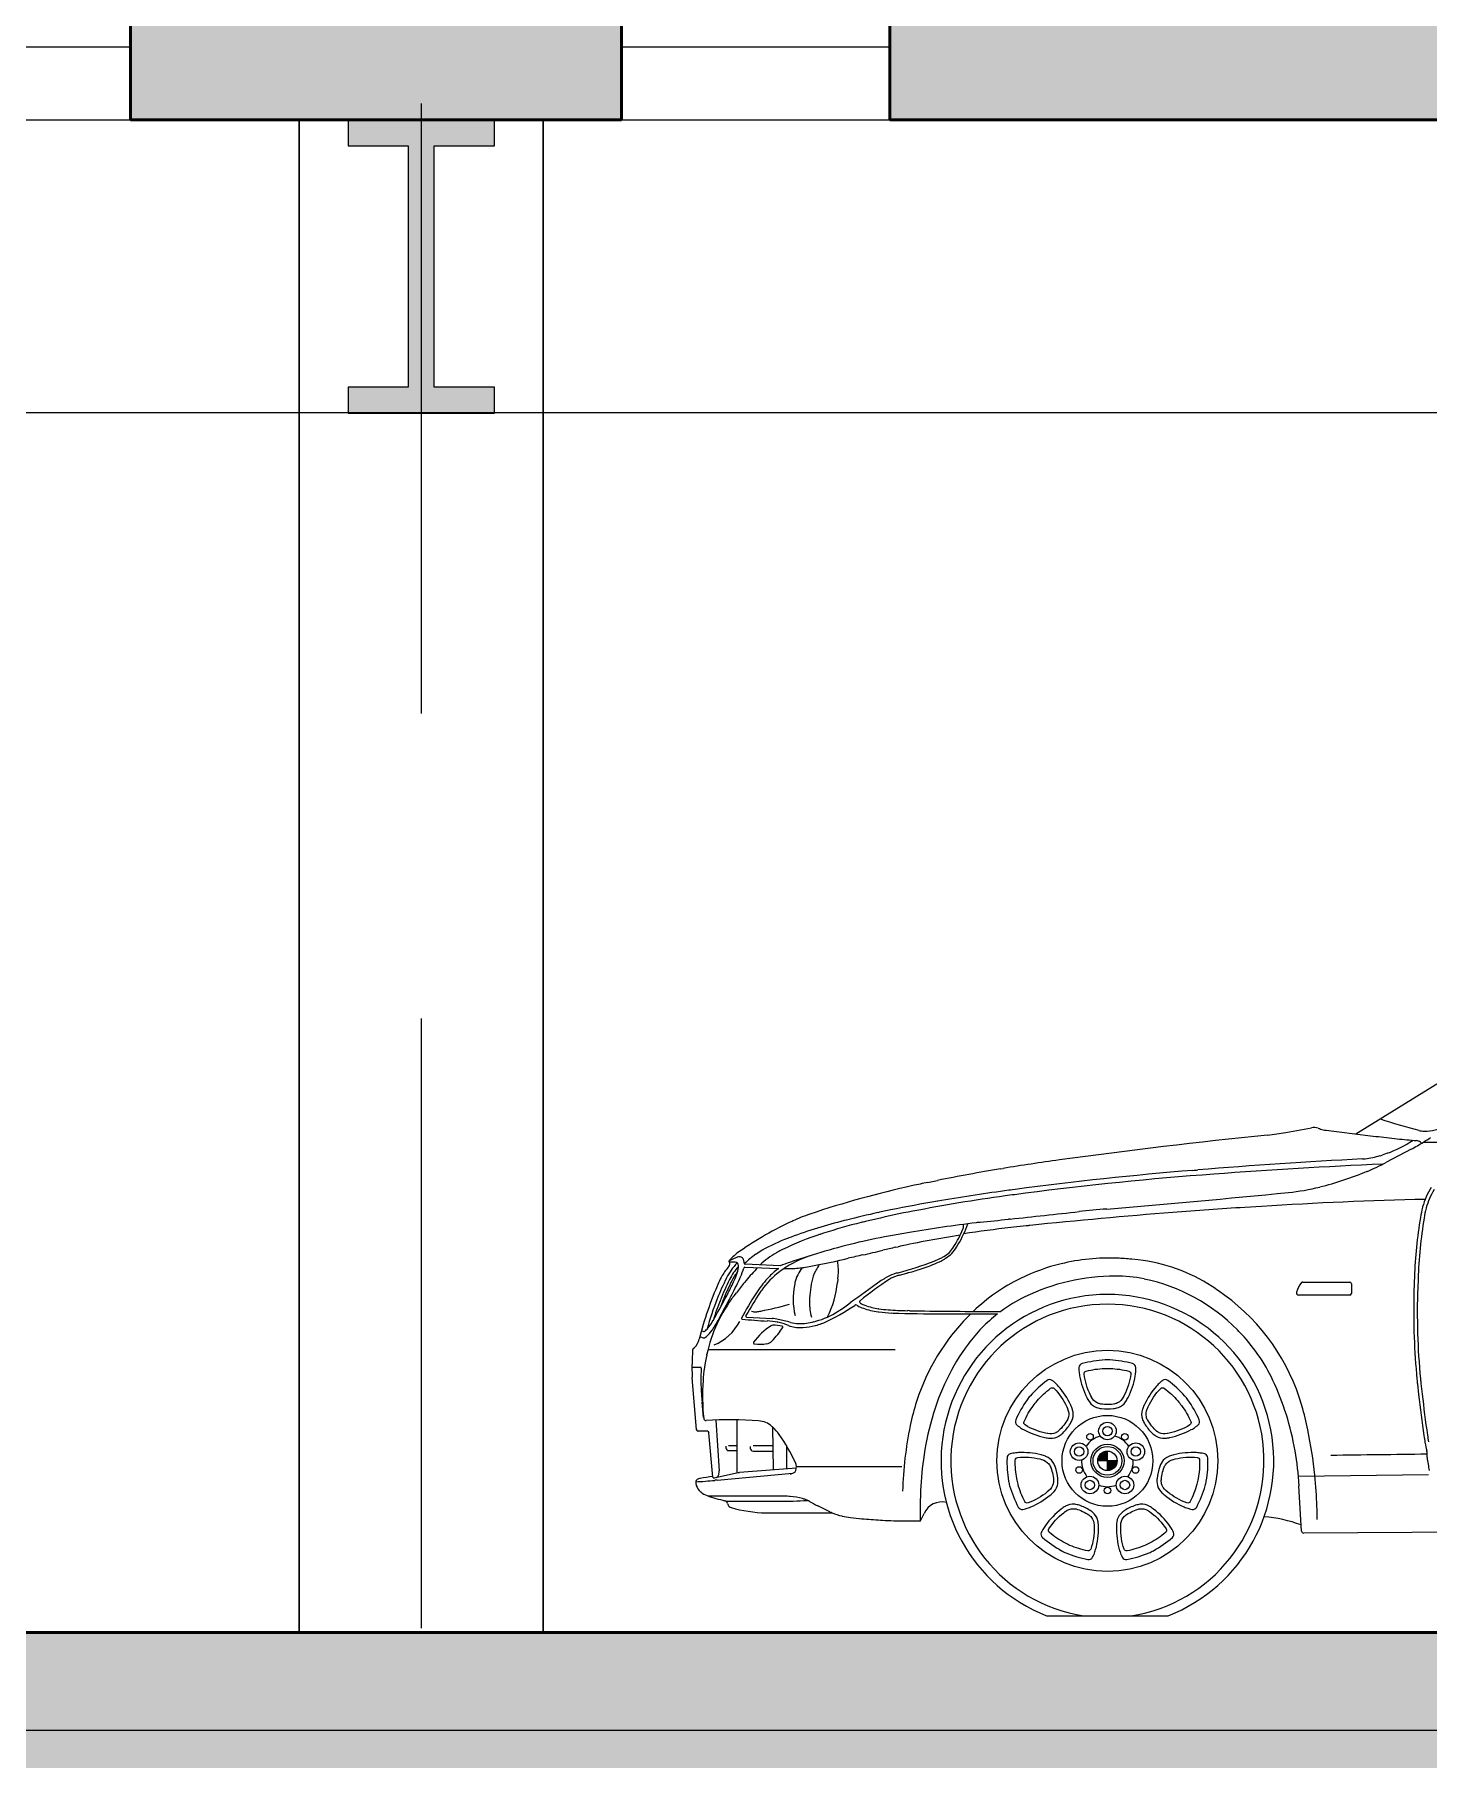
# Model space of a CAD drawing. Header units: millimetres. Extents: x 1135 to 1350, y 205 to 283.
# Drawn here: x 1210.2 to 1213.059, y 210.04 to 213.575 of the extents above; entities that cross this region are included whole.
import ezdxf

# ---------------------------------------------------------------- set-up
doc = ezdxf.new("R2010")
doc.units = ezdxf.units.MM
doc.header["$LTSCALE"] = 10
doc.linetypes.add('DASHED2', pattern=[0.375, 0.25, -0.125])
for name, color, linetype, lineweight in [('CARROS', 252, 'Continuous', 13), ('cinza 03', 252, 'Continuous', 13), ('HACHT', 90, 'Continuous', 9), ('linha estutura', 252, 'Continuous', 13), ('PAREDES 2', 50, 'Continuous', 50), ('pn 02', 16, 'Continuous', 20), ('PN-01', 90, 'Continuous', 13), ('PN-03', 180, 'Continuous', 30)]:
    doc.layers.add(name, color=color, linetype=linetype, lineweight=lineweight)

# ---------------------------------------------------------------- blocks, each defined once
blk = doc.blocks.new('A$C22F757E9')
at = {"layer": 'CARROS'}
h = blk.add_hatch(color=256, dxfattribs=at)
edge = h.paths.add_edge_path()
edge.add_line((-115.9632, 1228.8035), (-115.945, 1228.8035))
edge.add_line((-115.945, 1228.8035), (-115.945, 1228.8217))
edge.add_ellipse((-115.945, 1228.8035), major_axis=(-0.0129, 0.0129), ratio=1, start_angle=-45, end_angle=45)
edge = h.paths.add_edge_path()
edge.add_line((-115.9267, 1228.8035), (-115.945, 1228.8035))
edge.add_line((-115.945, 1228.8035), (-115.945, 1228.7852))
edge.add_ellipse((-115.945, 1228.8035), major_axis=(0.0129, 0.0129), ratio=1, start_angle=225, end_angle=315)
for p, q in [((-115.2553, 1229.5843), (-115.436, 1229.4733)), ((-115.5791, 1229.4765), (-115.5264, 1229.4862)), ((-115.4968, 1229.4811), (-115.4805, 1229.479)), ((-115.3715, 1229.4338), (-115.3816, 1229.4303)), ((-115.3223, 1229.4423), (-115.373, 1229.4154)), ((-115.3034, 1229.4565), (-115.3011, 1229.4544)), ((-115.2971, 1229.4568), (-115.2281, 1229.4568)), ((-116.1645, 1229.4018), (-116.1589, 1229.4027)), ((-116.3136, 1229.3741), (-116.2934, 1229.3782)), ((-116.1339, 1229.3598), (-116.1405, 1229.3589)), ((-116.2851, 1229.337), (-116.2929, 1229.3357)), ((-116.1133, 1229.3519), (-116.1357, 1229.349)), ((-115.6291, 1229.3251), (-115.6633, 1229.3229)), ((-115.2987, 1229.3238), (-115.2989, 1229.3231)), ((-115.2913, 1229.3218), (-115.2915, 1229.3211)), ((-116.4798, 1229.2971), (-116.4844, 1229.2959)), ((-116.4199, 1229.299), (-116.4411, 1229.294)), ((-116.2402, 1229.2851), (-116.2402, 1229.2882)), ((-116.1114, 1229.285), (-116.1433, 1229.2815)), ((-116.5937, 1229.2622), (-116.598, 1229.2606)), ((-116.5271, 1229.2699), (-116.5324, 1229.2682)), ((-116.351, 1229.2716), (-116.3857, 1229.2656)), ((-116.2544, 1229.2415), (-116.2509, 1229.2474)), ((-116.7056, 1229.2201), (-116.7208, 1229.2132)), ((-116.6958, 1229.221), (-116.6959, 1229.2211)), ((-116.6915, 1229.2171), (-116.6916, 1229.2172)), ((-116.6891, 1229.2073), (-116.6904, 1229.2138)), ((-116.6651, 1229.2273), (-116.6657, 1229.2269)), ((-116.6213, 1229.2311), (-116.6238, 1229.2296)), ((-116.5504, 1229.225), (-116.5785, 1229.2162)), ((-116.5415, 1229.2278), (-116.5504, 1229.225)), ((-116.4832, 1229.217), (-116.4766, 1229.2186)), ((-116.3787, 1229.2412), (-116.3741, 1229.2422)), ((-116.2847, 1229.2199), (-116.2833, 1229.2207)), ((-116.2618, 1229.2395), (-116.2597, 1229.2428)), ((-115.8822, 1229.2152), (-115.8952, 1229.2167)), ((-116.735, 1229.183), (-116.7346, 1229.1836)), ((-116.7259, 1229.1784), (-116.7261, 1229.1781)), ((-116.7083, 1229.2105), (-116.72, 1229.2105)), ((-116.719, 1229.2065), (-116.719, 1229.2086)), ((-116.7042, 1229.1882), (-116.7039, 1229.1891)), ((-116.6988, 1229.1776), (-116.6975, 1229.1805)), ((-116.6885, 1229.2002), (-116.6202, 1229.1977)), ((-116.6162, 1229.2034), (-116.6881, 1229.2064)), ((-116.6405, 1229.1788), (-116.6418, 1229.1775)), ((-116.5428, 1229.194), (-116.5435, 1229.1926)), ((-116.4011, 1229.1778), (-116.4, 1229.1785)), ((-116.3832, 1229.1863), (-116.3821, 1229.1866)), ((-116.3713, 1229.1841), (-116.3563, 1229.1882)), ((-116.299, 1229.2074), (-116.2974, 1229.208)), ((-116.1231, 1229.1775), (-116.1235, 1229.1773)), ((-116.7197, 1229.1752), (-116.7199, 1229.1749)), ((-116.715, 1229.1728), (-116.7152, 1229.1724)), ((-116.7104, 1229.142), (-116.7059, 1229.1478)), ((-116.5868, 1229.1631), (-116.5868, 1229.163)), ((-116.4975, 1229.1763), (-116.4983, 1229.1692)), ((-115.8694, 1229.1762), (-115.8699, 1229.1763)), ((-115.7042, 1229.1425), (-115.7171, 1229.1519)), ((-115.4482, 1229.1433), (-115.5528, 1229.1433)), ((-115.5443, 1229.17), (-115.4482, 1229.17)), ((-115.4448, 1229.1665), (-115.4448, 1229.1468)), ((-115.3158, 1229.1741), (-115.3166, 1229.1432)), ((-115.3081, 1229.1761), (-115.3087, 1229.1583)), ((-116.6646, 1229.109), (-116.6639, 1229.1091)), ((-116.5557, 1229.1257), (-116.5557, 1229.1224)), ((-116.4971, 1229.1102), (-116.4952, 1229.1114)), ((-116.4585, 1229.1223), (-116.4573, 1229.1217)), ((-116.4513, 1229.1267), (-116.452, 1229.1271)), ((-116.4154, 1229.109), (-116.4137, 1229.1088)), ((-116.4139, 1229.1152), (-116.4142, 1229.1153)), ((-116.3753, 1229.1061), (-116.3731, 1229.1061)), ((-116.3511, 1229.1112), (-116.3546, 1229.1113)), ((-116.7772, 1229.0706), (-116.7746, 1229.0691)), ((-116.762, 1229.078), (-116.7616, 1229.0786)), ((-116.7556, 1229.0713), (-116.7551, 1229.072)), ((-116.7532, 1229.0914), (-116.7474, 1229.1019)), ((-116.6843, 1229.0979), (-116.6327, 1229.0952)), ((-116.6213, 1229.0876), (-116.6206, 1229.0875)), ((-116.5959, 1229.0796), (-116.5957, 1229.0796)), ((-116.5466, 1229.0887), (-116.5431, 1229.0897)), ((-116.5444, 1229.0807), (-116.5437, 1229.0809)), ((-116.531, 1229.0849), (-116.5305, 1229.0851)), ((-116.2718, 1229.1045), (-116.1705, 1229.1045)), ((-116.2254, 1229.1045), (-116.2271, 1229.1029)), ((-115.6755, 1229.0689), (-115.6785, 1229.0719)), ((-116.7942, 1229.0336), (-116.7919, 1229.0357)), ((-116.7805, 1229.0585), (-116.7761, 1229.0561)), ((-116.7712, 1229.0557), (-116.771, 1229.0558)), ((-116.7666, 1229.0209), (-116.7664, 1229.0218)), ((-116.764, 1229.0319), (-116.3803, 1229.0319)), ((-116.779, 1228.9948), (-116.7969, 1228.9948)), ((-116.7876, 1228.8673), (-116.7962, 1228.9745)), ((-115.3094, 1228.9612), (-115.307, 1228.9397)), ((-115.3021, 1228.9621), (-115.2997, 1228.9405)), ((-116.773, 1228.8925), (-116.7762, 1228.9237)), ((-116.3357, 1228.9273), (-116.3364, 1228.925)), ((-115.5462, 1228.9159), (-115.5465, 1228.9169)), ((-116.7653, 1228.8641), (-116.7842, 1228.8641)), ((-116.7538, 1228.7703), (-116.762, 1228.861)), ((-116.748, 1228.8871), (-116.7409, 1228.7828)), ((-116.7046, 1228.8874), (-116.7046, 1228.7786)), ((-116.6317, 1228.8729), (-116.6306, 1228.7848)), ((-116.6311, 1228.8723), (-116.6317, 1228.8729)), ((-116.3046, 1228.8912), (-116.3053, 1228.8887)), ((-116.7272, 1228.8333), (-116.7272, 1228.8302)), ((-116.7223, 1228.8349), (-116.7046, 1228.8349)), ((-116.7216, 1228.8245), (-116.7046, 1228.8245)), ((-116.6773, 1228.8328), (-116.6773, 1228.8293)), ((-116.6717, 1228.8236), (-116.6311, 1228.8236)), ((-116.6713, 1228.8349), (-116.6312, 1228.8349)), ((-116.603, 1228.8347), (-116.603, 1228.7869)), ((-115.2939, 1228.8409), (-115.2937, 1228.8398)), ((-116.5828, 1228.7886), (-116.6992, 1228.7793)), ((-116.5827, 1228.7917), (-116.3667, 1228.7917)), ((-115.9267, 1228.8035), (-115.9632, 1228.8035)), ((-115.945, 1228.7852), (-115.945, 1228.8217)), ((-115.2904, 1228.818), (-115.2904, 1228.817)), ((-116.789, 1228.761), (-116.789, 1228.7606)), ((-116.7862, 1228.765), (-116.7866, 1228.7648)), ((-116.7053, 1228.7784), (-116.7511, 1228.7683)), ((-116.7455, 1228.7641), (-116.5909, 1228.7782)), ((-116.595, 1228.7764), (-116.5875, 1228.7796)), ((-115.5535, 1228.7719), (-115.287, 1228.7754)), ((-115.5471, 1228.6596), (-115.5522, 1228.7523)), ((-115.5198, 1228.7736), (-115.5198, 1228.7743)), ((-116.7796, 1228.7403), (-116.7789, 1228.7397)), ((-116.6153, 1228.7314), (-116.7636, 1228.7314)), ((-116.7214, 1228.7211), (-116.5963, 1228.7211)), ((-116.5954, 1228.7305), (-116.5974, 1228.7307)), ((-116.5608, 1228.7228), (-116.5642, 1228.7241)), ((-116.6335, 1228.6968), (-116.509, 1228.6968)), ((-116.5142, 1228.6992), (-116.5391, 1228.7116)), ((-116.4895, 1228.6905), (-116.4891, 1228.6904)), ((-116.4102, 1228.682), (-116.4062, 1228.6818)), ((-116.329, 1228.6977), (-116.329, 1228.6806)), ((-116.3275, 1228.6818), (-116.321, 1228.6959)), ((-116.3597, 1228.6805), (-116.3296, 1228.6805)), ((-113.431, 1228.6703), (-115.5426, 1228.6553)), ((-116.0697, 1228.486), (-115.8202, 1228.486))]:
    blk.add_line(p, q, dxfattribs=at)
for points in [[(-115.94, 1229.0103, 0.028399), (-115.9499, 1229.0103, 0.049879), (-115.9966, 1229.0029, 0.323135), (-116.0033, 1228.9948, 0.031599), (-116.0033, 1228.9893), (-116.0033, 1228.988, 0.028493), (-116.002, 1228.9778, 0.072055), (-115.9874, 1228.9336, 0.031687), (-115.9824, 1228.9249), (-115.9819, 1228.9243, 0.162544), (-115.9673, 1228.913), (-115.9666, 1228.9127, 0.052962), (-115.9574, 1228.9106, 0.062265), (-115.9325, 1228.9106, 0.052962), (-115.9233, 1228.9127), (-115.9226, 1228.913, 0.162544), (-115.908, 1228.9243), (-115.9076, 1228.9249, 0.031687), (-115.9025, 1228.9336, 0.072055), (-115.8879, 1228.9778, 0.028493), (-115.8867, 1228.988), (-115.8866, 1228.9893, 0.031599), (-115.8866, 1228.9948, 0.323135), (-115.8933, 1229.0029, 0.049879)], [(-116.1036, 1228.9363, 0.028399), (-116.1097, 1228.9286, 0.049879), (-116.1331, 1228.8874, 0.323135), (-116.1309, 1228.8771, 0.031599), (-116.1266, 1228.8737), (-116.1256, 1228.8729, 0.028493), (-116.1169, 1228.8675, 0.072055), (-116.0731, 1228.8514, 0.031687), (-116.0633, 1228.85), (-116.0625, 1228.8499, 0.162544), (-116.0445, 1228.8543), (-116.0439, 1228.8546, 0.052962), (-116.0364, 1228.8605, 0.062265), (-116.0209, 1228.88, 0.052962), (-116.0169, 1228.8885), (-116.0166, 1228.8892, 0.162544), (-116.0164, 1228.9077), (-116.0166, 1228.9084, 0.031687), (-116.0202, 1228.9177, 0.072055), (-116.0457, 1228.9568, 0.028493), (-116.0529, 1228.9641), (-116.0538, 1228.9649, 0.031599), (-116.0582, 1228.9684, 0.323135), (-116.0687, 1228.9682, 0.049879)], [(-115.7802, 1228.9286, 0.028399), (-115.7863, 1228.9363, 0.049879), (-115.8212, 1228.9682, 0.323135), (-115.8318, 1228.9684, 0.031599), (-115.8361, 1228.9649), (-115.837, 1228.9641, 0.028493), (-115.8442, 1228.9568, 0.072055), (-115.8697, 1228.9177, 0.031687), (-115.8733, 1228.9084), (-115.8736, 1228.9077, 0.162544), (-115.8733, 1228.8892), (-115.873, 1228.8885, 0.052962), (-115.869, 1228.88, 0.062265), (-115.8535, 1228.8605, 0.052962), (-115.846, 1228.8546), (-115.8454, 1228.8543, 0.162544), (-115.8275, 1228.8499), (-115.8267, 1228.85, 0.031687), (-115.8168, 1228.8514, 0.072055), (-115.7731, 1228.8675, 0.028493), (-115.7643, 1228.8729), (-115.7633, 1228.8737, 0.031599), (-115.759, 1228.8771, 0.323135), (-115.7568, 1228.8874, 0.049879)], [(-116.1477, 1228.7622, 0.028399), (-116.1455, 1228.7526, 0.049879), (-116.1279, 1228.7087, 0.323135), (-116.1185, 1228.704, 0.031599), (-116.1131, 1228.7052), (-116.1119, 1228.7056, 0.028493), (-116.1022, 1228.709, 0.072055), (-116.0624, 1228.7332, 0.031687), (-116.0551, 1228.74), (-116.0545, 1228.7405, 0.162544), (-116.0467, 1228.7573), (-116.0467, 1228.758, 0.052962), (-116.0466, 1228.7675, 0.062265), (-116.0521, 1228.7917, 0.052962), (-116.0563, 1228.8003), (-116.0567, 1228.8009, 0.162544), (-116.071, 1228.8126), (-116.0717, 1228.8129, 0.031687), (-116.0812, 1228.8159, 0.072055), (-116.1276, 1228.8203, 0.028493), (-116.1378, 1228.8192), (-116.1391, 1228.819, 0.031599), (-116.1445, 1228.8178, 0.323135), (-116.1509, 1228.8094, 0.049879)], [(-115.7444, 1228.7526, 0.028399), (-115.7422, 1228.7622, 0.049879), (-115.739, 1228.8094, 0.323135), (-115.7454, 1228.8178, 0.031599), (-115.7508, 1228.819), (-115.7521, 1228.8192, 0.028493), (-115.7623, 1228.8203, 0.072055), (-115.8087, 1228.8159, 0.031687), (-115.8182, 1228.8129), (-115.8189, 1228.8126, 0.162544), (-115.8332, 1228.8009), (-115.8336, 1228.8003, 0.052962), (-115.8378, 1228.7917, 0.062265), (-115.8433, 1228.7675, 0.052962), (-115.8433, 1228.758), (-115.8432, 1228.7573, 0.162544), (-115.8354, 1228.7405), (-115.8349, 1228.74, 0.031687), (-115.8276, 1228.7332, 0.072055), (-115.7877, 1228.709, 0.028493), (-115.778, 1228.7056), (-115.7768, 1228.7052, 0.031599), (-115.7714, 1228.704, 0.323135), (-115.762, 1228.7087, 0.049879)], [(-116.0391, 1228.6193, 0.028399), (-116.0303, 1228.615, 0.049879), (-115.985, 1228.6013, 0.323135), (-115.9754, 1228.6058, 0.031599), (-115.973, 1228.6107), (-115.9725, 1228.6119, 0.028493), (-115.9692, 1228.6216, 0.072055), (-115.9632, 1228.6678, 0.031687), (-115.964, 1228.6778), (-115.9641, 1228.6786, 0.162544), (-115.9724, 1228.6951), (-115.9728, 1228.6956, 0.052962), (-115.9802, 1228.7016, 0.062265), (-116.0026, 1228.7124, 0.052962), (-116.0119, 1228.7144), (-116.0126, 1228.7145, 0.162544), (-116.0307, 1228.7106), (-116.0314, 1228.7102, 0.031687), (-116.0396, 1228.7047, 0.072055), (-116.072, 1228.6711, 0.028493), (-116.0775, 1228.6625), (-116.0782, 1228.6614, 0.031599), (-116.0806, 1228.6564, 0.323135), (-116.078, 1228.6462, 0.049879)], [(-115.8597, 1228.615, 0.028399), (-115.8508, 1228.6193, 0.049879), (-115.8119, 1228.6462, 0.323135), (-115.8094, 1228.6564, 0.031599), (-115.8118, 1228.6614), (-115.8124, 1228.6625, 0.028493), (-115.8179, 1228.6711, 0.072055), (-115.8503, 1228.7047, 0.031687), (-115.8585, 1228.7102), (-115.8592, 1228.7106, 0.162544), (-115.8773, 1228.7145), (-115.878, 1228.7144, 0.052962), (-115.8873, 1228.7124, 0.062265), (-115.9097, 1228.7016, 0.052962), (-115.9171, 1228.6956), (-115.9176, 1228.6951, 0.162544), (-115.9258, 1228.6786), (-115.926, 1228.6778, 0.031687), (-115.9267, 1228.6678, 0.072055), (-115.9207, 1228.6216, 0.028493), (-115.9174, 1228.6119), (-115.9169, 1228.6107, 0.031599), (-115.9145, 1228.6058, 0.323135), (-115.905, 1228.6013, 0.049879)]]:
    blk.add_lwpolyline(points, format="xyb", close=True, dxfattribs=at)
for points in [[(-115.929, 1228.9202, -0.073262), (-115.9585, 1228.9199, -0.083125), (-115.9656, 1228.9221), (-115.9659, 1228.9222, -0.163159), (-115.9775, 1228.9339, 0.004366), (-115.9778, 1228.9346), (-115.9795, 1228.9379, -0.090388), (-115.9927, 1228.9812, -0.373981), (-115.9886, 1228.9873, -0.054792), (-115.9509, 1228.9928, -0.017715), (-115.939, 1228.9928, -0.054792), (-115.9014, 1228.9873, -0.373981), (-115.8972, 1228.9812, -0.090388), (-115.9104, 1228.9379), (-115.9121, 1228.9346, 0.004366), (-115.9124, 1228.9339, -0.163159), (-115.9241, 1228.9222), (-115.9244, 1228.9221, -0.083125), (-115.9315, 1228.9199)], [(-116.0263, 1228.8888, -0.073262), (-116.0444, 1228.8655, -0.083125), (-116.0505, 1228.8613), (-116.0508, 1228.8612, -0.163159), (-116.0672, 1228.8594, 0.004366), (-116.068, 1228.8595), (-116.0717, 1228.8603, -0.090388), (-116.1137, 1228.877, -0.373981), (-116.1159, 1228.884, -0.054792), (-116.0967, 1228.9169, -0.017715), (-116.0893, 1228.9262, -0.054792), (-116.0615, 1228.9522, -0.373981), (-116.0542, 1228.9517, -0.090388), (-116.0285, 1228.9143), (-116.027, 1228.911, 0.004366), (-116.0267, 1228.9102, -0.163159), (-116.0248, 1228.8938), (-116.0248, 1228.8935, -0.083125), (-116.0276, 1228.8866)], [(-115.8437, 1228.8638, -0.073262), (-115.8624, 1228.8866, -0.083125), (-115.8651, 1228.8935), (-115.8651, 1228.8938, -0.163159), (-115.8632, 1228.9102, 0.004366), (-115.8629, 1228.911), (-115.8614, 1228.9143, -0.090388), (-115.8357, 1228.9517, -0.373981), (-115.8284, 1228.9522, -0.054792), (-115.8006, 1228.9262, -0.017715), (-115.7932, 1228.9169, -0.054792), (-115.774, 1228.884, -0.373981), (-115.7762, 1228.877, -0.090388), (-115.8183, 1228.8603), (-115.8219, 1228.8595, 0.004366), (-115.8227, 1228.8594, -0.163159), (-115.8391, 1228.8612), (-115.8394, 1228.8613, -0.083125), (-115.8455, 1228.8655)], [(-116.0624, 1228.793, -0.073262), (-116.0554, 1228.7644, -0.083125), (-116.056, 1228.757), (-116.0561, 1228.7567, -0.163159), (-116.0649, 1228.7427, 0.004366), (-116.0655, 1228.7422), (-116.0684, 1228.7398, -0.090388), (-116.1077, 1228.7173, -0.373981), (-116.1145, 1228.72, -0.054792), (-116.1283, 1228.7555, -0.017715), (-116.1309, 1228.7671, -0.054792), (-116.1339, 1228.805, -0.373981), (-116.1289, 1228.8105, -0.090388), (-116.0838, 1228.8073), (-116.0802, 1228.8063, 0.004366), (-116.0794, 1228.8061, -0.163159), (-116.0654, 1228.7974), (-116.0652, 1228.7971, -0.083125), (-116.0615, 1228.7907)], [(-115.8347, 1228.7619, -0.073262), (-115.8285, 1228.7907, -0.083125), (-115.8247, 1228.7971), (-115.8245, 1228.7974, -0.163159), (-115.8105, 1228.8061, 0.004366), (-115.8098, 1228.8063), (-115.8062, 1228.8073, -0.090388), (-115.761, 1228.8105, -0.373981), (-115.756, 1228.805, -0.054792), (-115.759, 1228.7671, -0.017715), (-115.7617, 1228.7555, -0.054792), (-115.7754, 1228.72, -0.373981), (-115.7823, 1228.7173, -0.090388), (-115.8216, 1228.7398), (-115.8244, 1228.7422, 0.004366), (-115.825, 1228.7427, -0.163159), (-115.8338, 1228.7567), (-115.8339, 1228.757, -0.083125), (-115.8345, 1228.7644)], [(-116.01, 1228.7052, -0.073262), (-115.9833, 1228.6927, -0.083125), (-115.9779, 1228.6877), (-115.9777, 1228.6874, -0.163159), (-115.9723, 1228.6718, 0.004366), (-115.9722, 1228.671), (-115.9721, 1228.6673, -0.090388), (-115.9791, 1228.6226, -0.373981), (-115.9855, 1228.6189, -0.054792), (-116.0218, 1228.6303, -0.017715), (-116.0325, 1228.6354, -0.054792), (-116.064, 1228.6567, -0.373981), (-116.0651, 1228.664, -0.090388), (-116.0345, 1228.6973), (-116.0315, 1228.6995, 0.004366), (-116.0309, 1228.7, -0.163159), (-116.0153, 1228.7055), (-116.015, 1228.7055, -0.083125), (-116.0076, 1228.7044)], [(-115.9087, 1228.6913, -0.073262), (-115.8823, 1228.7044, -0.083125), (-115.8749, 1228.7055), (-115.8746, 1228.7055, -0.163159), (-115.859, 1228.7, 0.004366), (-115.8584, 1228.6995), (-115.8555, 1228.6973, -0.090388), (-115.8248, 1228.664, -0.373981), (-115.8259, 1228.6567, -0.054792), (-115.8574, 1228.6354, -0.017715), (-115.8681, 1228.6303, -0.054792), (-115.9045, 1228.6189, -0.373981), (-115.9109, 1228.6226, -0.090388), (-115.9178, 1228.6673), (-115.9177, 1228.671, 0.004366), (-115.9177, 1228.6718, -0.163159), (-115.9123, 1228.6874), (-115.9121, 1228.6877, -0.083125), (-115.9066, 1228.6927)]]:
    blk.add_lwpolyline(points, format="xyb", dxfattribs=at)
for centre, radius in [((-115.945, 1228.8035), 0.2265), ((-115.945, 1228.8035), 0.0931), ((-115.9807, 1228.8526), 0.00677), ((-115.945, 1228.8646), 0.018), ((-115.945, 1228.8646), 0.00963), ((-115.9092, 1228.8526), 0.00677), ((-116.0031, 1228.8224), 0.018), ((-116.0031, 1228.8224), 0.00963), ((-115.945, 1228.8035), 0.0341), ((-115.945, 1228.8035), 0.0295), ((-115.945, 1228.8035), 0.02), ((-115.8868, 1228.8224), 0.018), ((-115.8868, 1228.8224), 0.00963), ((-116.0028, 1228.7847), 0.00677), ((-115.8872, 1228.7847), 0.00677), ((-115.9809, 1228.754), 0.018), ((-115.9809, 1228.754), 0.00963), ((-115.909, 1228.754), 0.018), ((-115.909, 1228.754), 0.00963), ((-115.945, 1228.7427), 0.00677)]:
    blk.add_circle(centre, radius, dxfattribs=at)
for radius, start, end in [(0.3411, 291.4472, 248.5528), (0.3211, 278.6159, 261.3841), (0.053, 106.2579, 145.7421), (0.053, 34.2579, 73.7421), (0.053, 178.2579, 217.7421), (0.0183, 90, 180), (0.0183, 270, 0), (0.053, 322.2579, 1.7421), (0.053, 250.2579, 289.7421)]:
    blk.add_arc((-115.945, 1228.8035), radius, start, end, dxfattribs=at)
for centre, major_axis, start_param, end_param in [((-114.7261, 1231.6769), (0, 2.2737), 2.842554, 2.879385), ((-114.4284, 1217.3457), (0, 12.1852), 0.099149, 0.134942), ((-115.6635, 1229.9481), (0, 0.4793), 3.240741, 3.321289), ((-115.5215, 1229.4593), (0, 0.0274), -0.33487, 0.179696), ((-115.4684, 1229.6142), (0, 0.1366), 2.806723, 2.844179), ((-115.4881, 1229.549), (0, 0.0685), 2.844179, 3.012488), ((-114.9015, 1234.0056), (0, 4.5646), 3.012488, 3.031695), ((-106.9367, 1307.2706), (0, 78.2743), 3.031695, 3.032268), ((-115.4474, 1229.6579), (0, 0.2369), 3.472814, 3.72753), ((-115.2281, 1230.5979), (0, 1.1411), 3.032268, 3.0674), ((-115.3124, 1229.4463), (0, 0.0137), -0.730952, -0.074193), ((-115.2951, 1229.5249), (0, 0.0456), 2.879385, 3.140625), ((-115.531, 1229.8466), (0, 0.4565), 3.688582, 3.727344), ((-115.295, 1229.5812), (0, 0.102), 3.140625, 3.59011), ((-115.4349, 1229.5978), (0, 0.176), 3.248022, 3.428022), ((-115.4145, 1229.5274), (0, 0.1027), 3.428022, 3.472814), ((-115.531, 1229.8466), (0, 0.4565), 3.624238, 3.688582), ((-115.5829, 1225.7651), (0, 3.6843), 0.160897, 0.196991), ((-115.4385, 1224.8971), (0, 4.5646), 0.134942, 0.160897), ((-115.1996, 1222.1446), (0, 7.2772), 0.079611, 0.130687), ((-115.2086, 1222.1213), (0, 7.2888), 0.072218, 0.126317), ((-117.558, 1252.1495), (0, 22.8229), 3.221204, 3.221652), ((-114.7976, 1217.2273), (0, 12.2115), 0.051925, 0.080059), ((-114.9261, 1218.4363), (0, 10.9849), 0.042012, 0.074048), ((-115.6816, 1230.0695), (0, 0.726), 3.384756, 3.527414), ((-115.4272, 1229.5248), (0, 0.1027), 3.193518, 3.248022), ((-115.5817, 1229.8197), (0, 0.4565), 3.527414, 3.624238), ((-115.902, 1227.3058), (0, 2.1101), 0.21435, 0.319567), ((-115.9615, 1227.5835), (0, 1.8258), 0.196991, 0.21435), ((-115.5367, 1224.7501), (0, 4.6494), 0.13368, 0.164122), ((-115.8475, 1227.0961), (0, 2.2823), 0.130687, 0.13368), ((-117.8746, 1253.2657), (0, 24.0259), 3.223137, 3.238938), ((-115.6177, 1229.8078), (0, 0.4565), 3.238938, 3.384756), ((-115.1676, 1229.2889), (0, 0.1376), 0.995308, 1.314242), ((-115.1676, 1229.2889), (0, 0.1298), 0.995308, 1.314242), ((-116.0583, 1227.6393), (0, 1.7117), 0.197662, 0.213524), ((-115.7948, 1226.3039), (0, 3.0737), 0.165338, 0.197662), ((-115.6755, 1225.7616), (0, 3.6177), 0.13486, 0.188597), ((-116.2562, 1229.1105), (0, 0.2282), 0.164122, 0.165338), ((-115.8524, 1227.0849), (0, 2.2823), 0.126317, 0.13486), ((-115.7634, 1227.0449), (0, 2.2823), 0.081544, 0.106804), ((-115.1138, 1220.2108), (0, 9.1292), 0.061135, 0.077581), ((-115.0929, 1220.4325), (0, 8.9092), 0.022851, 0.061135), ((-115.0849, 1229.2661), (0, 0.2246), 1.314242, 1.40892), ((-115.0849, 1229.2661), (0, 0.2168), 1.314242, 1.40892), ((-116.299, 1228.6413), (0, 0.7175), 0.424832, 0.600622), ((-116.2236, 1228.2269), (0, 1.1013), 0.242811, 0.348104), ((-116.4421, 1228.9624), (0, 0.3652), 0.319567, 0.424832), ((-116.1667, 1228.1152), (0, 1.2113), 0.239787, 0.306823), ((-115.9392, 1227.0817), (0, 2.2823), 0.213524, 0.242811), ((-116.2899, 1228.6267), (0, 0.6847), 0.225979, 0.239787), ((-115.9536, 1227.2402), (0, 2.1125), 0.188597, 0.225979), ((-115.8952, 1226.5246), (0, 2.7856), 0.11645, 0.166849), ((-116.4431, 1229.3655), (0, 0.2281), 4.168133, 4.371624), ((-116.2581, 1229.2851), (0, 0.0183), 4.325725, 4.712389), ((-116.1095, 1228.3847), (0, 0.9129), 0.107621, 0.11645), ((-137.1747, 1426.2872), (0, 198.1412), 3.249214, 3.249515), ((-116.075, 1228.618), (0, 0.6847), 0.103377, 0.107923), ((-120.4304, 1271.229), (0, 42.155), 3.24497, 3.248396), ((-116.0132, 1228.3776), (0, 0.9129), 0.10143, 0.10941), ((-114.8535, 1216.8129), (0, 12.5374), 0.077581, 0.10143), ((-114.3004, 1229.1361), (0, 1.0314), 1.40892, 1.527911), ((-114.3004, 1229.1361), (0, 1.0236), 1.40892, 1.531203), ((-116.4554, 1228.8726), (0, 0.4141), 0.364311, 0.50496), ((-116.358, 1228.7058), (0, 0.5897), 0.306065, 0.451527), ((-116.5366, 1229.0889), (0, 0.1826), 0.348104, 0.364311), ((-116.167, 1227.9912), (0, 1.2936), 0.185733, 0.298199), ((-116.8041, 1230.1385), (0, 0.9129), 3.447657, 3.448415), ((-116.2363, 1228.3654), (0, 0.9129), 0.166849, 0.185733), ((-116.0074, 1227.5679), (0, 1.7152), 0.142267, 0.218769), ((-116.4332, 1229.3575), (0, 0.2101), 4.135162, 4.325725), ((-115.9014, 1227.0467), (0, 2.2483), 0.10941, 0.153309), ((-116.7197, 1229.2121), (0, 0.0016), 0.850551, 2.707892), ((-116.6308, 1229.1329), (0, 0.1217), 0.600622, 0.850551), ((-116.6938, 1229.1935), (0, 0.0292), 0.339908, 0.424047), ((-116.6996, 1229.2103), (0, 0.0114), -0.333796, 0.339908), ((-116.6982, 1229.214), (0, 0.00743), -1.121633, -0.333796), ((-116.7037, 1229.2111), (0, 0.0137), -1.373228, -1.121633), ((-116.5713, 1229.0841), (0, 0.172), 0.59113, 0.769563), ((-116.5712, 1229.0852), (0, 0.1712), 0.50496, 0.59113), ((-116.5283, 1229.0592), (0, 0.1961), 0.517052, 0.731613), ((-116.5379, 1229.0823), (0, 0.1712), 0.451527, 0.517052), ((-116.368, 1228.5212), (0, 0.7271), 0.298199, 0.353052), ((-116.4819, 1228.9991), (0, 0.2364), 0.298199, 0.549681), ((-116.838, 1230.7966), (0, 1.6201), 3.311934, 3.365699), ((-116.6468, 1229.1912), (0, 0.1525), -1.496875, -1.423013), ((-114.228, 1219.2051), (0, 10.2703), 0.221018, 0.224106), ((-117.7084, 1234.9275), (0, 5.8441), 3.362611, 3.369829), ((-115.7443, 1226.3449), (0, 2.967), 0.218769, 0.228237), ((-116.5547, 1229.8927), (0, 0.7271), 3.396389, 3.504383), ((-116.3603, 1229.3729), (0, 0.1712), 3.504383, 3.606387), ((-116.3494, 1229.3384), (0, 0.1406), 3.525951, 3.693391), ((-116.3089, 1229.2726), (0, 0.0581), 3.606387, 4.091939), ((-116.3121, 1229.277), (0, 0.0685), 3.693391, 4.168133), ((-116.2788, 1229.2508), (0, 0.0205), 4.091939, 4.135162), ((-115.9397, 1228.7739), (0, 0.4452), -0.034529, 0.231011), ((-115.9386, 1228.8082), (0, 0.4108), -0.107397, -0.034529), ((-115.9198, 1228.8606), (0, 0.3567), -0.56906, -0.107397), ((-116.2859, 1228.949), (0, 0.5021), 1.096911, 1.189547), ((-116.5882, 1229.0987), (0, 0.1712), 1.055727, 1.149917), ((-116.6651, 1229.1436), (0, 0.0811), 0.7756, 1.055727), ((-116.6095, 1229.1178), (0, 0.1328), 0.81175, 1.096911), ((-116.7258, 1229.2065), (0, 0.00685), 3.917193, 4.712389), ((-116.7213, 1229.2086), (0, 0.00228), 4.712389, 5.849485), ((-116.6095, 1229.1178), (0, 0.1258), 0.837967, 1.096911), ((-116.6095, 1229.1178), (0, 0.1203), 0.910703, 1.096911), ((-116.8531, 1229.2402), (0, 0.1598), 4.280387, 4.381241), ((-116.7083, 1229.2037), (0, 0.00685), -1.562399, 0), ((-116.7447, 1229.2033), (0, 0.0438), 4.381241, 4.720786), ((-116.3316, 1229.0048), (0, 0.4108), 1.13659, 1.141414), ((-116.8121, 1229.2345), (0, 0.1283), 4.278183, 4.428612), ((-116.6886, 1229.1979), (0, 0.00228), -0.035325, 1.287019), ((-116.688, 1229.2075), (0, 0.00114), 1.768364, 3.100954), ((-116.3075, 1228.8495), (0, 0.5021), 0.808285, 0.880294), ((-116.4595, 1229.0077), (0, 0.2511), 0.828235, 0.989215), ((-116.2342, 1228.7784), (0, 0.605), 0.801459, 0.808285), ((-116.507, 1229.0434), (0, 0.1854), 0.650345, 0.934854), ((-116.5532, 1229.0974), (0, 0.1203), 0.597978, 0.828235), ((-116.6202, 1229.1973), (0, 0.000456), 3.73957, 6.24786), ((-116.5155, 1229.0547), (0, 0.1712), 0.549681, 0.650345), ((-116.6161, 1229.2045), (0, 0.00114), 3.100954, 3.494644), ((-116.6003, 1229.4555), (0, 0.2579), 3.110583, 3.225896), ((-116.5182, 1229.154), (0, 0.07), 0.865711, 1.358651), ((-116.5902, 1229.3349), (0, 0.1369), 3.225896, 3.311934), ((-116.4635, 1229.1509), (0, 0.0913), 1.096797, 1.350043), ((-116.441, 1229.1411), (0, 0.116), 0.979375, 1.096797), ((-116.6315, 1229.1923), (0, 0.1369), 4.594968, 4.786311), ((-116.3084, 1229.0213), (0, 0.1826), 0.541621, 0.609355), ((-116.3578, 1229.1073), (0, 0.0831), 0.316347, 0.541621), ((-116.3565, 1229.1172), (0, 0.0685), 0.276472, 0.561992), ((-116.3402, 1229.0565), (0, 0.1369), 0.254797, 0.316347), ((-116.3122, 1228.9588), (0, 0.2332), 0.259974, 0.276472), ((-116.2407, 1228.7471), (0, 0.4565), 0.258772, 0.259974), ((-116.4879, 1229.6951), (0, 0.5242), 3.400365, 3.450505), ((-116.4676, 1229.6305), (0, 0.4565), 3.450505, 3.525951), ((-115.9578, 1228.8281), (0, 0.3876), 0.448855, 0.756819), ((-115.9475, 1228.8073), (0, 0.4108), 0.231011, 0.448855), ((-115.9278, 1228.7421), (0, 0.4402), 0.002812, 0.445099), ((-115.9282, 1228.8856), (0, 0.2967), -0.200793, 0.002812), ((-114.9786, 1229.1656), (0, 0.3423), 1.527911, 1.545934), ((-115.1733, 1229.1712), (0, 0.1369), 1.531203, 1.535075), ((-116.0951, 1228.8746), (0, 0.7196), 1.149917, 1.320033), ((-116.4792, 1228.9574), (0, 0.2986), 0.904527, 1.353414), ((-118.3559, 1230.0277), (0, 1.8768), 4.196535, 4.224357), ((-116.2859, 1228.949), (0, 0.4951), 1.096911, 1.189547), ((-116.2859, 1228.949), (0, 0.4896), 1.096911, 1.189547), ((-117.1673, 1229.3872), (0, 0.5109), 4.224357, 4.280387), ((-117.2178, 1229.4166), (0, 0.5785), 4.214795, 4.283007), ((-115.8261, 1228.4458), (0, 1.1359), 0.880294, 0.904527), ((-116.1897, 1228.8277), (0, 0.5788), 0.989215, 1.089411), ((-115.9925, 1228.6989), (0, 0.8109), 0.982304, 1.051545), ((-116.5635, 1229.0857), (0, 0.1141), 0.934854, 0.982304), ((-116.4493, 1229.1352), (0, 0.1423), 1.374007, 1.808847), ((-116.223, 1229.0895), (0, 0.3765), 1.358651, 1.374007), ((-116.3688, 1229.1294), (0, 0.1897), 1.350043, 1.590004), ((-116.7139, 1229.195), (0, 0.2204), 4.258762, 4.594968), ((-114.0844, 1225.7871), (0, 4.1267), 0.609355, 0.627739), ((-116.0712, 1228.6574), (0, 0.6119), 0.561992, 0.684212), ((-115.9442, 1228.803), (0, 0.3808), -0.787065, -0.200793), ((-115.8941, 1228.9015), (0, 0.3081), -0.622326, -0.56906), ((-115.9485, 1228.7969), (0, 0.4254), -1.284844, -0.622326), ((-115.5528, 1229.1479), (0, 0.00456), 1.304934, 3.141593), ((-115.5093, 1229.1359), (0, 0.0504), 0.859086, 1.304934), ((-115.5443, 1229.1665), (0, 0.00342), 0, 0.859086), ((-115.4482, 1229.1665), (0, 0.00342), -1.570796, 0), ((-115.4482, 1229.1468), (0, 0.00342), 3.141593, 4.712389), ((-113.9287, 1229.1082), (0, 1.4091), 1.545934, 1.668544), ((-113.9287, 1229.1082), (0, 1.4017), 1.535075, 1.668544), ((-116.1949, 1228.9119), (0, 0.6017), 1.189547, 1.299324), ((-116.1949, 1228.9119), (0, 0.5946), 1.189547, 1.265267), ((-150.6778, 1247.8641), (0, 39.2272), 4.213437, 4.214795), ((-116.1949, 1228.9119), (0, 0.5892), 1.189547, 1.215666), ((-116.6676, 1229.1302), (0, 0.0214), 2.791962, 3.28741), ((-116.6884, 1229.2785), (0, 0.1712), 3.28741, 3.338067), ((-116.8246, 1229.9732), (0, 0.8796), 3.338067, 3.407293), ((-116.441, 1229.1246), (0, 0.1164), 1.590004, 1.659489), ((-116.5216, 1229.1173), (0, 0.0342), 1.659489, 1.677006), ((-116.4856, 1229.1212), (0, 0.071), 1.677006, 1.901876), ((-116.5886, 1229.2585), (0, 0.1751), 3.410424, 3.701024), ((-116.6766, 1229.4391), (0, 0.3839), 3.5493, 3.74092), ((-116.71, 1229.4596), (0, 0.4108), 3.701024, 3.769331), ((-116.4607, 1229.1184), (0, 0.00456), -0.513223, 0.599327), ((-116.422, 1229.1853), (0, 0.073), 2.62837, 2.809822), ((-116.4506, 1229.1294), (0, 0.00274), 0.684212, 2.577912), ((-116.4273, 1229.1653), (0, 0.0456), 2.577912, 2.806441), ((-116.3947, 1229.2657), (0, 0.1581), 2.809822, 3.008379), ((-116.393, 1229.2653), (0, 0.1515), 2.806441, 2.999027), ((-116.3755, 1229.3863), (0, 0.2739), 2.999027, 3.0706), ((-116.3779, 1229.3802), (0, 0.2739), 3.008379, 3.107669), ((-116.3377, 1229.9265), (0, 0.8155), 3.0706, 3.120576), ((-116.2847, 1232.1667), (0, 3.0619), 3.107669, 3.11156), ((-116.2718, 1232.528), (0, 3.4234), 3.11156, 3.141593), ((-116.3039, 1231.393), (0, 2.2823), 3.120576, 3.129847), ((-116.1144, 1247.7645), (0, 18.655), 3.129847, 3.138906), ((-115.9789, 1228.851), (0, 0.3195), 0.445099, 0.627488), ((-116.8105, 1229.1154), (0, 0.0618), 3.881227, 4.062041), ((-116.8134, 1229.1115), (0, 0.0711), 3.860966, 4.112138), ((-116.851, 1229.1477), (0, 0.1141), 4.062041, 4.196535), ((-116.9592, 1229.2138), (0, 0.2511), 4.112138, 4.213437), ((-116.7911, 1229.1392), (0, 0.1061), 3.528632, 4.222438), ((-116.6942, 1229.0951), (0, 0.00114), 1.089411, 3.038012), ((-116.6005, 1230.0094), (0, 0.9203), 3.038012, 3.0954), ((-116.6842, 1229.1002), (0, 0.00228), 1.051545, 3.091005), ((-116.5649, 1228.9668), (0, 0.1338), 0.556913, 0.930443), ((-116.6497, 1228.9305), (0, 0.1598), -0.181185, -0.046193), ((-116.631, 1229.0745), (0, 0.00685), 0.000135, 0.556913), ((-116.7466, 1229.1646), (0, 0.1634), 3.924336, 4.146163), ((-116.6367, 1229.0154), (0, 0.0799), -0.21471, -0.050587), ((-116.6309, 1228.984), (0, 0.0974), -0.201326, 0.000135), ((-116.639, 1228.9857), (0, 0.1035), -0.404812, -0.181185), ((-116.7172, 1228.6407), (0, 0.4634), -0.270632, -0.21471), ((-116.6121, 1229.0778), (0, 0.0016), 4.146163, 6.08186), ((-116.5832, 1229.1179), (0, 0.0403), 2.73678, 2.817081), ((-116.5799, 1229.1272), (0, 0.0502), 2.817081, 3.090018), ((-116.5771, 1229.1532), (0, 0.0685), 2.870961, 3.12334), ((-116.5753, 1229.2177), (0, 0.1408), 3.090018, 3.185176), ((-116.5762, 1229.2008), (0, 0.116), 3.12334, 3.403598), ((-116.5747, 1229.2024), (0, 0.1255), 3.185176, 3.388838), ((-116.5721, 1229.1952), (0, 0.1179), 3.388838, 3.503106), ((-116.5548, 1229.1338), (0, 0.0456), 3.403598, 3.410424), ((-116.5623, 1229.1705), (0, 0.0913), 3.503106, 3.5493), ((-115.9263, 1228.7889), (0, 0.4379), 0.784187, 1.249358), ((-115.9452, 1228.8081), (0, 0.4108), 0.770543, 0.784187), ((-115.9789, 1228.851), (0, 0.3195), 0.654137, 0.926722), ((-116.8167, 1229.0622), (0, 0.0365), 3.900909, 4.461626), ((-116.7732, 1229.0617), (0, 0.0063), 2.652008, 3.475149), ((-116.7725, 1229.0731), (0, 0.00456), 2.652008, 3.881227), ((-116.7747, 1229.0666), (0, 0.0114), 3.475149, 3.860966), ((-116.6687, 1229.0453), (0, 0.00228), 0.930443, 3.04673), ((-116.6586, 1229.1539), (0, 0.1113), 3.04673, 3.281808), ((-116.6458, 1229.0617), (0, 0.0183), 3.281808, 3.924336), ((-115.8676, 1228.7661), (0, 0.4609), 0.926722, 1.295832), ((-115.9303, 1228.8111), (0, 0.3652), -1.125639, -0.787065), ((-116.2376, 1228.9909), (0, 0.5677), 1.500798, 1.564634), ((-116.7911, 1229.0303), (0, 0.00456), 0.759316, 1.500798), ((-116.4153, 1228.9422), (0, 0.3652), 1.353414, 1.50027), ((-116.5721, 1228.993), (0, 0.2282), 1.564634, 1.651655), ((-116.779, 1228.9937), (0, 0.00114), 4.655588, 6.283185), ((-116.3592, 1228.9694), (0, 0.4256), 1.513995, 1.641266), ((-116.3488, 1228.9374), (0, 0.4329), 1.50027, 1.679737), ((-116.1017, 1228.7281), (0, 0.5579), -1.397505, -1.125639), ((-114.6317, 1229.0382), (0, 0.6922), 1.668544, 1.682277), ((-114.6317, 1229.0382), (0, 0.6847), 1.668544, 1.682277), ((-116.3111, 1228.9729), (0, 0.4746), 1.641266, 1.674709), ((-113.0479, 1229.1963), (0, 2.3073), 1.682277, 1.719188), ((-113.0479, 1229.1963), (0, 2.2998), 1.682277, 1.719188), ((-115.9311, 1228.788), (0, 0.4336), 1.249358, 1.366933), ((-116.1394, 1228.7389), (0, 0.6276), -1.36472, -1.284844), ((-116.7842, 1228.8675), (0, 0.00342), 1.651655, 3.141593), ((-116.7683, 1228.8908), (0, 0.00456), 1.679737, 3.192086), ((-116.7199, 1227.9194), (0, 0.9681), -0.062675, 0.050494), ((-116.7653, 1228.8607), (0, 0.00342), -1.480056, 0), ((-116.663, 1228.84), (0, 0.0456), -0.730923, -0.062675), ((-116.6704, 1228.8316), (0, 0.057), -0.7599, -0.730923), ((-116.7085, 1228.7896), (0, 0.1141), -0.934499, -0.7599), ((-115.6031, 1228.7192), (0, 0.7736), 1.366933, 1.542282), ((-115.721, 1228.7214), (0, 0.6162), 1.295832, 1.432876), ((-116.4238, 1228.6785), (0, 0.9225), -1.466743, -1.36472), ((-116.7216, 1228.8302), (0, 0.00571), 1.570796, 3.141593), ((-116.6717, 1228.8293), (0, 0.00571), 1.570796, 3.141593), ((-116.8775, 1228.6629), (0, 0.3273), -1.137402, -0.934499), ((-116.1559, 1228.7185), (0, 0.6138), -1.515588, -1.397505), ((-114.6217, 1228.9576), (0, 0.6922), 1.719188, 1.74009), ((-115.164, 1228.8623), (0, 0.1336), 1.74009, 1.855393), ((-115.2946, 1228.8235), (0, 0.00456), 4.559103, 4.996985), ((-114.6217, 1228.9576), (0, 0.6847), 1.719188, 1.74009), ((-116.6053, 1228.7907), (0, 0.0229), 4.407894, 5.145783), ((-115.6445, 1228.7106), (0, 0.6946), 1.432876, 1.537961), ((-117.9242, 1440.9193), (0, 212.1184), 3.153256, 3.154196), ((-115.2657, 1228.8189), (0, 0.0251), 1.41751, 1.609803), ((-115.2342, 1228.8192), (0, 0.0571), 1.609803, 1.732831), ((-113.9129, 1229.0385), (0, 1.416), 1.732831, 1.751857), ((-116.7699, 1228.7592), (0, 0.0194), 1.499522, 1.904901), ((-116.7842, 1228.7606), (0, 0.00483), 0.523868, 1.499522), ((-116.8241, 1229.5146), (0, 0.7548), 3.188862, 3.241428), ((-116.7606, 1228.7625), (0, 0.0294), 1.904901, 2.428567), ((-116.7766, 1228.7483), (0, 0.0194), 0.182336, 0.523868), ((-116.7133, 1228.3997), (0, 0.3738), 0.110579, 0.182336), ((-116.7516, 1228.7705), (0, 0.00228), 1.661537, 3.355879), ((-116.7052, 1228.3094), (0, 0.4565), 0.08971, 0.099836), ((-116.7487, 1228.7747), (0, 0.00571), 3.355879, 4.077343), ((-116.7579, 1228.7816), (0, 0.0174), 4.077343, 4.44435), ((-116.758, 1228.7816), (0, 0.0174), 4.44435, 4.782106), ((-116.6957, 1228.7338), (0, 0.0456), 0.078076, 0.214286), ((-116.5902, 1228.7859), (0, 0.00685), 3.54616, 4.407894), ((-116.4143, 1228.6787), (0, 0.9129), -1.536106, -1.466743), ((-116.7539, 1228.7691), (0, 0.0388), 2.428567, 2.823069), ((-116.6282, 1229.1561), (0, 0.4463), 2.823069, 2.910008), ((-116.7214, 1228.7667), (0, 0.0456), 2.903285, 3.141593), ((-116.7307, 1228.715), (0, 0.00685), -1.408442, -0.231584), ((-116.6153, 1228.5032), (0, 0.2282), -0.079712, 0), ((-116.5963, 1229.1775), (0, 0.4565), 3.141593, 3.205079), ((-116.6063, 1228.5925), (0, 0.1385), -0.266358, -0.079712), ((-116.5911, 1228.649), (0, 0.0799), -0.348654, -0.266358), ((-116.6329, 1229.761), (0, 1.0411), 3.205079, 3.212735), ((-116.5723, 1228.6907), (0, 0.0342), -0.516859, -0.348654), ((-116.4063, 1228.9871), (0, 0.3068), 2.624733, 2.686603), ((-115.2573, 1228.6977), (0, 1.0878), 1.537961, 1.570796), ((-116.2843, 1228.6782), (0, 0.0412), -0.224115, 1.127571), ((-116.7151, 1228.7176), (0, 0.00913), 1.73315, 2.111318), ((-116.7105, 1228.7204), (0, 0.0147), 2.111318, 2.368731), ((-116.7143, 1228.7165), (0, 0.00913), 2.368731, 2.867875), ((-116.6394, 1228.9872), (0, 0.2903), 2.867875, 3.121068), ((-116.6335, 1229.2775), (0, 0.5807), 3.121068, 3.141593), ((-116.4698, 1228.7915), (0, 0.1027), 2.686603, 2.741875), ((-116.4657, 1228.8013), (0, 0.1134), 2.741875, 2.926399), ((-116.4507, 1228.8688), (0, 0.1826), 2.926399, 3.025183), ((-116.3317, 1229.9016), (0, 1.2224), 3.025183, 3.044528), ((-116.3612, 1229.5936), (0, 0.9129), 3.044528, 3.087078), ((-116.3597, 1229.5473), (0, 0.8668), 3.087078, 3.141593), ((-116.3296, 1228.6828), (0, 0.00228), 3.141593, 4.269164), ((-115.6509, 1228.3795), (0, 0.3108), -0.343438, -0.089136), ((-116.7141, 1228.6682), (0, 1.2174), -1.558331, -1.536106), ((-115.5426, 1228.6599), (0, 0.00456), 1.626005, 3.148578)]:
    blk.add_ellipse(centre, major_axis=major_axis, ratio=0.985222, start_param=start_param, end_param=end_param, dxfattribs=at)

msp = doc.modelspace()

# ---------------------------------------------------------------- hatches: boundary and pattern name
at = {"layer": 'cinza 03'}
h = msp.add_hatch(dxfattribs=at)
h.set_pattern_fill('SOLO2', color=256, style=0)
h.set_pattern_definition([(45, (759.0659, 189.21928), (0.2, 0.6), [0.5656854, -0.5656854]), (45, (759.1659, 189.11928), (0.2, 0.6), [0.5656854, -0.5656854]), (315, (759.2659, 189.1193), (0.6, 0.2), [0.2828427, -0.2828427]), (315, (759.3659, 189.2193), (0.6, 0.2), [0.2828427, -0.2828427]), (315, (759.4659, 189.3193), (0.6, 0.2), [0.2828427, -0.2828427]), (315, (759.5659, 189.4193), (0.6, 0.2), [0.2828427, -0.2828427])])
h.paths.add_polyline_path([(1192.5535, 209.9795), (1192.9934, 209.9795), (1192.9934, 210.1), (1186.9934, 210.1), (1186.9934, 206.8702), (1192.9934, 206.8702), (1192.9934, 208.3567), (1192.5535, 208.3567)])
h.paths.add_polyline_path([(1198.5535, 209.9795), (1198.9934, 209.9795), (1198.9934, 210.1), (1192.9934, 210.1), (1192.9934, 209.9795), (1193.4333, 209.9795), (1193.4333, 208.3567), (1192.9934, 208.3567), (1192.9934, 206.8702), (1198.9934, 206.8702), (1198.9934, 208.3567), (1198.5535, 208.3567)])
h.paths.add_polyline_path([(1204.9934, 208.3567), (1204.5535, 208.3567), (1204.5535, 209.9795), (1204.9934, 209.9795), (1204.9934, 210.1), (1198.9934, 210.1), (1198.9934, 209.9795), (1199.4333, 209.9795), (1199.4333, 208.3567), (1198.9934, 208.3567), (1198.9934, 206.8702), (1204.9934, 206.8702)])
h.paths.add_polyline_path([(1210.9934, 208.3567), (1210.5535, 208.3567), (1210.5535, 209.9795), (1210.9934, 209.9795), (1210.9934, 210.1), (1204.9934, 210.1), (1204.9934, 209.9795), (1205.4333, 209.9795), (1205.4333, 208.3567), (1204.9934, 208.3567), (1204.9934, 206.8702), (1210.9934, 206.8702)])
h.paths.add_polyline_path([(1216.9934, 208.3567), (1216.5535, 208.3567), (1216.5535, 209.9795), (1216.9934, 209.9795), (1216.9934, 210.1), (1210.9934, 210.1), (1210.9934, 209.9795), (1211.4333, 209.9795), (1211.4333, 208.3567), (1210.9934, 208.3567), (1210.9934, 206.8702), (1216.9934, 206.8702)])
h.paths.add_polyline_path([(1222.9934, 208.3567), (1222.5535, 208.3567), (1222.5535, 209.9795), (1222.9934, 209.9795), (1222.9934, 210.1), (1216.9934, 210.1), (1216.9934, 209.9795), (1217.4333, 209.9795), (1217.4333, 208.3567), (1216.9934, 208.3567), (1216.9934, 206.8702), (1222.9934, 206.8702)])
h.paths.add_polyline_path([(1228.9934, 208.3567), (1228.5535, 208.3567), (1228.5535, 209.9795), (1228.9934, 209.9795), (1228.9934, 210.1), (1222.9934, 210.1), (1222.9934, 209.9795), (1223.4333, 209.9795), (1223.4333, 208.3567), (1222.9934, 208.3567), (1222.9934, 206.8702), (1228.9934, 206.8702)])
h.paths.add_polyline_path([(1235.4434, 210.1), (1228.9934, 210.1), (1228.9934, 209.9795), (1229.4333, 209.9795), (1229.4333, 208.3567), (1228.9934, 208.3567), (1228.9934, 206.8702), (1235.4434, 206.8702)])
h.paths.add_polyline_path([(1235.4434, 220.7), (1229.1184, 220.7), (1229.1184, 220.2), (1235.4434, 220.2)])
at = {"layer": 'HACHT'}
h = msp.add_hatch(color=256, dxfattribs=at)
h.paths.add_polyline_path([(1224.3412, 216.9), (1224.3412, 216.7), (1228.9934, 216.7), (1228.9934, 216.9)])
h.paths.add_polyline_path([(1216.9934, 216.9), (1216.9934, 216.7), (1217.1434, 216.7), (1222.9934, 216.7), (1222.9934, 216.9)])
h.paths.add_polyline_path([(1222.9934, 216.9), (1222.9934, 216.7), (1223.1434, 216.7), (1223.7912, 216.7), (1223.7912, 216.9)])
h.paths.add_polyline_path([(1222.9934, 213.6), (1222.9934, 213.4), (1223.7912, 213.4), (1223.7912, 213.6)])
h.paths.add_polyline_path([(1228.9934, 213.4), (1228.9934, 213.6), (1224.3412, 213.6), (1224.3412, 213.4)])
h.paths.add_polyline_path([(1228.9934, 210.1), (1228.9934, 210.3), (1222.9934, 210.3), (1222.9934, 210.1)])
h.paths.add_polyline_path([(1222.9934, 210.1), (1222.9934, 210.3), (1216.9934, 210.3), (1216.9934, 210.1)])
h.paths.add_polyline_path([(1216.9934, 210.1), (1216.9934, 210.3), (1210.9934, 210.3), (1210.9934, 210.1)])
h.paths.add_polyline_path([(1216.9934, 213.4), (1216.9934, 213.6), (1211.9544, 213.6), (1211.9544, 213.4)])
h.paths.add_polyline_path([(1222.9934, 213.4), (1222.9934, 213.6), (1216.9934, 213.6), (1216.9934, 213.4)])
h.paths.add_polyline_path([(1211.9544, 216.9), (1211.9544, 216.7), (1216.9934, 216.7), (1216.9934, 216.9)])
h.paths.add_polyline_path([(1211.1434, 216.7), (1211.4044, 216.7), (1211.4044, 216.9), (1210.9934, 216.9), (1210.9934, 216.7)])
h.paths.add_polyline_path([(1210.3972, 216.9), (1210.3972, 216.7), (1210.9934, 216.7), (1210.9934, 216.9)])
h.paths.add_polyline_path([(1210.3972, 213.6), (1210.3972, 213.4), (1210.9934, 213.4), (1210.9934, 213.6)])
h.paths.add_polyline_path([(1211.4044, 213.4), (1211.4044, 213.6), (1210.9934, 213.6), (1210.9934, 213.4)])
msp.add_hatch(color=256, dxfattribs=at).paths.add_polyline_path([(1210.8434, 212.8525), (1210.8434, 212.7991), (1211.1434, 212.7991), (1211.1434, 212.8525), (1211.0201, 212.8525), (1211.0201, 213.3466), (1211.1434, 213.3466), (1211.1434, 213.4), (1210.8434, 213.4), (1210.8434, 213.3466), (1210.9667, 213.3466), (1210.9667, 212.8525)])
at = {"layer": 'PN-01'}
h = msp.add_hatch(color=256, dxfattribs=at)
h.paths.add_polyline_path([(1192.9934, 210.3), (1186.9934, 210.3), (1186.9934, 210.1), (1192.9934, 210.1)])
h.paths.add_polyline_path([(1198.9934, 210.3), (1192.9934, 210.3), (1192.9934, 210.1), (1198.9934, 210.1)])
h.paths.add_polyline_path([(1204.9934, 210.3), (1198.9934, 210.3), (1198.9934, 210.1), (1204.9934, 210.1)])
h.paths.add_polyline_path([(1210.9934, 210.3), (1204.9934, 210.3), (1204.9934, 210.1), (1210.9934, 210.1)])

# ---------------------------------------------------------------- linework, layer by layer
at = {"layer": 'HACHT'}
for p, q in [((1209.8472, 213.55), (1210.3972, 213.55)), ((1211.4044, 213.55), (1211.9544, 213.55)), ((1209.8472, 213.4), (1210.3972, 213.4)), ((1211.4044, 213.4), (1211.9544, 213.4))]:
    msp.add_line(p, q, dxfattribs=at)
at = {"layer": 'linha estutura', "linetype": 'DASHED2', "ltscale": 0.5}
msp.add_line((1210.9934, 282.8086), (1210.9934, 205.1185), dxfattribs=at)
at = {"layer": 'PAREDES 2'}
for p, q in [((1210.3972, 213.6), (1210.3972, 213.4)), ((1211.4044, 213.6), (1211.4044, 213.4)), ((1211.9544, 213.6), (1211.9544, 213.4)), ((1210.3972, 213.4), (1211.4044, 213.4)), ((1211.9544, 213.4), (1223.7912, 213.4)), ((1145.8684, 210.3), (1236.5023, 210.3))]:
    msp.add_line(p, q, dxfattribs=at)
at = {"layer": 'pn 02'}
msp.add_line((1193.0684, 212.8), (1236.5023, 212.8), dxfattribs=at)
at = {"layer": 'pn 02', "linetype": 'Continuous'}
msp.add_lwpolyline([(1210.8434, 212.8525), (1210.8434, 212.7991), (1211.1434, 212.7991), (1211.1434, 212.8525), (1211.0201, 212.8525), (1211.0201, 213.3466), (1211.1434, 213.3466), (1211.1434, 213.4), (1210.8434, 213.4), (1210.8434, 213.3466), (1210.9667, 213.3466), (1210.9667, 212.8525)], close=True, dxfattribs=at)
at = {"layer": 'PN-01'}
for p, q in [((1210.8434, 212.8), (1211.1434, 212.8)), ((1145.8684, 210.1), (1236.7523, 210.1))]:
    msp.add_line(p, q, dxfattribs=at)
at = {"layer": 'PN-03'}
for p, q in [((1210.7434, 213.4), (1210.7434, 210.3)), ((1211.2434, 213.4), (1211.2434, 210.3))]:
    msp.add_line(p, q, dxfattribs=at)

# ---------------------------------------------------------------- block references
at = {"layer": 'CARROS'}
msp.add_blockref('A$C22F757E9', (1328.3455, -1018.1517), dxfattribs=at)

doc.saveas('drawing.dxf')
